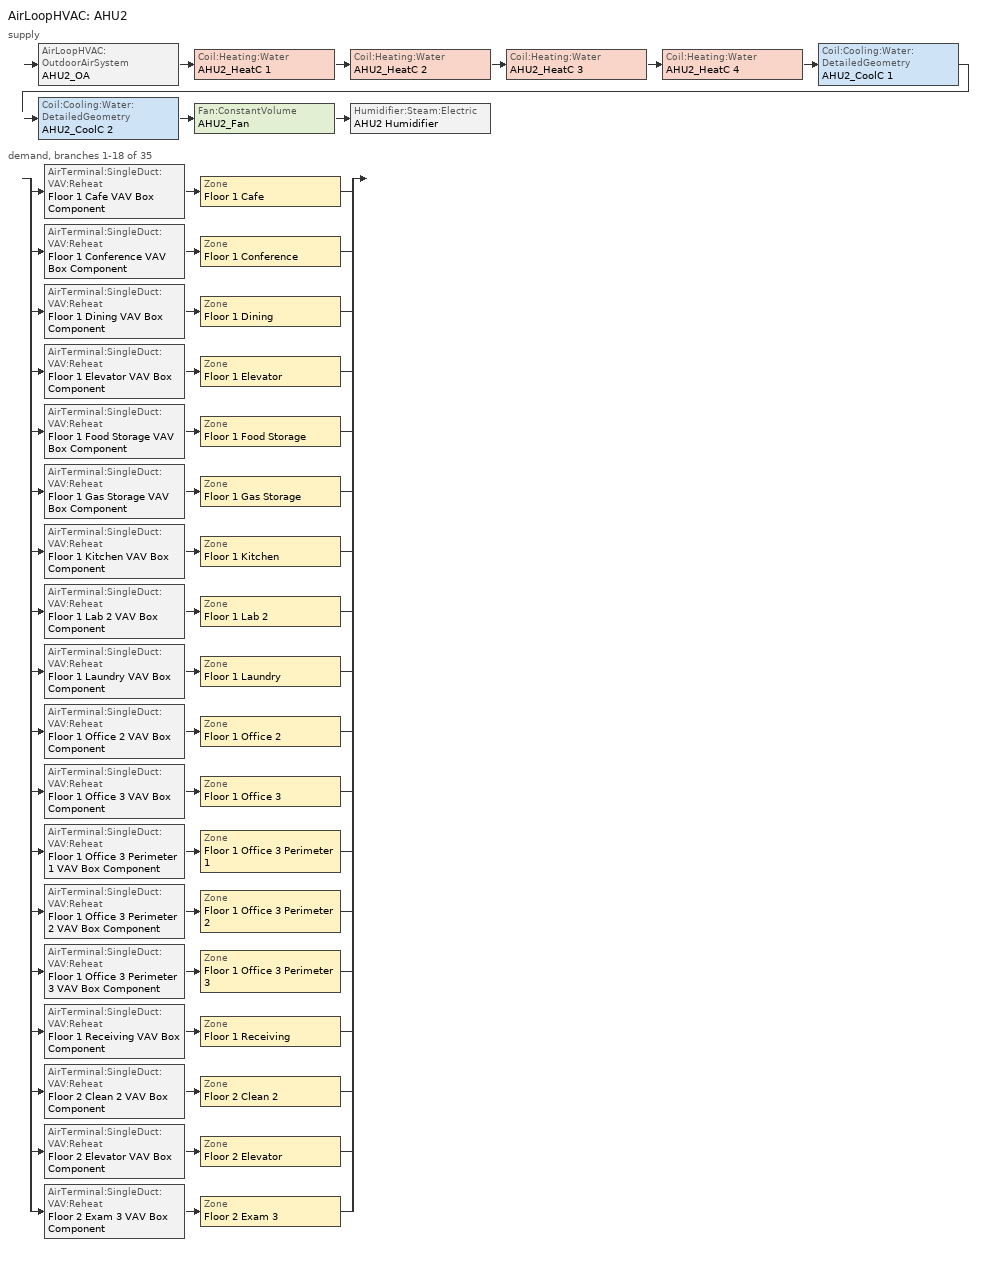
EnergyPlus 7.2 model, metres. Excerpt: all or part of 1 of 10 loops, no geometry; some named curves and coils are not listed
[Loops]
AirLoopHVAC 'AHU2'
 supply: AirLoopHVAC:OutdoorAirSystem 'AHU2_OA' > Coil:Heating:Water 'AHU2_HeatC 1' > Coil:Heating:Water 'AHU2_HeatC 2' > Coil:Heating:Water 'AHU2_HeatC 3' > Coil:Heating:Water 'AHU2_HeatC 4' > Coil:Cooling:Water:DetailedGeometry 'AHU2_CoolC 1' > Coil:Cooling:Water:DetailedGeometry 'AHU2_CoolC 2' > Fan:ConstantVolume 'AHU2_Fan' > Humidifier:Steam:Electric 'AHU2 Humidifier'
 demand, branches 1-18 of 35: split
  | AirTerminal:SingleDuct:VAV:Reheat 'Floor 1 Cafe VAV Box Component' > Zone 'Floor 1 Cafe'
  | AirTerminal:SingleDuct:VAV:Reheat 'Floor 1 Conference VAV Box Component' > Zone 'Floor 1 Conference'
  | AirTerminal:SingleDuct:VAV:Reheat 'Floor 1 Dining VAV Box Component' > Zone 'Floor 1 Dining'
  | AirTerminal:SingleDuct:VAV:Reheat 'Floor 1 Elevator VAV Box Component' > Zone 'Floor 1 Elevator'
  | AirTerminal:SingleDuct:VAV:Reheat 'Floor 1 Food Storage VAV Box Component' > Zone 'Floor 1 Food Storage'
  | AirTerminal:SingleDuct:VAV:Reheat 'Floor 1 Gas Storage VAV Box Component' > Zone 'Floor 1 Gas Storage'
  | AirTerminal:SingleDuct:VAV:Reheat 'Floor 1 Kitchen VAV Box Component' > Zone 'Floor 1 Kitchen'
  | AirTerminal:SingleDuct:VAV:Reheat 'Floor 1 Lab 2 VAV Box Component' > Zone 'Floor 1 Lab 2'
  | AirTerminal:SingleDuct:VAV:Reheat 'Floor 1 Laundry VAV Box Component' > Zone 'Floor 1 Laundry'
  | AirTerminal:SingleDuct:VAV:Reheat 'Floor 1 Office 2 VAV Box Component' > Zone 'Floor 1 Office 2'
  | AirTerminal:SingleDuct:VAV:Reheat 'Floor 1 Office 3 VAV Box Component' > Zone 'Floor 1 Office 3'
  | AirTerminal:SingleDuct:VAV:Reheat 'Floor 1 Office 3 Perimeter 1 VAV Box Component' > Zone 'Floor 1 Office 3 Perimeter 1'
  | AirTerminal:SingleDuct:VAV:Reheat 'Floor 1 Office 3 Perimeter 2 VAV Box Component' > Zone 'Floor 1 Office 3 Perimeter 2'
  | AirTerminal:SingleDuct:VAV:Reheat 'Floor 1 Office 3 Perimeter 3 VAV Box Component' > Zone 'Floor 1 Office 3 Perimeter 3'
  | AirTerminal:SingleDuct:VAV:Reheat 'Floor 1 Receiving VAV Box Component' > Zone 'Floor 1 Receiving'
  | AirTerminal:SingleDuct:VAV:Reheat 'Floor 2 Clean 2 VAV Box Component' > Zone 'Floor 2 Clean 2'
  | AirTerminal:SingleDuct:VAV:Reheat 'Floor 2 Elevator VAV Box Component' > Zone 'Floor 2 Elevator'
  | AirTerminal:SingleDuct:VAV:Reheat 'Floor 2 Exam 3 VAV Box Component' > Zone 'Floor 2 Exam 3'
[ComponentCost:LineItem]
Name | Line Item Type | Item | Cost per Each {$} | Quantity | Cost per Unit of Output Capacity {$/kW}
People:Floor 1 Cafe | General | Floor 1 Cafe | 1 | 401.8033
LIGHTING EQUIP:Floor 1 Cafe | Lights | Floor 1 Cafe |  |  | 1
ElectricEquipment:Floor 1 Cafe:ElecPlug | General | Floor 1 Cafe | 1 | 0.4031
Infiltration:Floor 1 Conference | General | Floor 1 Conference | 1 | 0
People:Floor 1 Conference | General | Floor 1 Conference | 1 | 307.5026
LIGHTING EQUIP:Floor 1 Conference | Lights | Floor 1 Conference |  |  | 1
ElectricEquipment:Floor 1 Conference:ElecPlug | General | Floor 1 Conference | 1 | 0.6171
Infiltration:Floor 1 Dining | General | Floor 1 Dining | 1 | 0
People:Floor 1 Dining | General | Floor 1 Dining | 1 | 344.412
LIGHTING EQUIP:Floor 1 Dining | Lights | Floor 1 Dining |  |  | 1
ElectricEquipment:Floor 1 Dining:ElecPlug | General | Floor 1 Dining | 1 | 0.4936
Infiltration:Floor 1 Elevator | General | Floor 1 Elevator | 1 | 0
People:Floor 1 Elevator | General | Floor 1 Elevator | 1 | 53.9971
LIGHTING EQUIP:Floor 1 Elevator | Lights | Floor 1 Elevator |  |  | 1
ElectricEquipment:Floor 1 Elevator:ElecPlug | General | Floor 1 Elevator | 1 | 0.1806
People:Floor 1 Food Storage | General | Floor 1 Food Storage | 1 | 10.0414
LIGHTING EQUIP:Floor 1 Food Storage | Lights | Floor 1 Food Storage |  |  | 1
ElectricEquipment:Floor 1 Food Storage:ElecPlug | General | Floor 1 Food Storage | 1 | 2.0083
ElectricEquipment:Floor 1 Food Storage:ElecProcess | General | Floor 1 Food Storage | 1 | 35.1578
GasEquipment:Floor 1 Food Storage:GasProcess | General | Floor 1 Food Storage | 1 | 348.9631
Infiltration:Floor 1 Gas Storage | General | Floor 1 Gas Storage | 1 | 0
LIGHTING EQUIP:Floor 1 Gas Storage | Lights | Floor 1 Gas Storage |  |  | 1
ElectricEquipment:Floor 1 Gas Storage:ElecPlug | General | Floor 1 Gas Storage | 1 | 0.6238
People:Floor 1 Kitchen | General | Floor 1 Kitchen | 1 | 10.0414
LIGHTING EQUIP:Floor 1 Kitchen | Lights | Floor 1 Kitchen |  |  | 1
ElectricEquipment:Floor 1 Kitchen:ElecPlug | General | Floor 1 Kitchen | 1 | 2.0083
ElectricEquipment:Floor 1 Kitchen:ElecProcess | General | Floor 1 Kitchen | 1 | 35.1578
GasEquipment:Floor 1 Kitchen:GasProcess | General | Floor 1 Kitchen | 1 | 348.9631
Infiltration:Floor 1 Lab 2 | General | Floor 1 Lab 2 | 1 | 0
People:Floor 1 Lab 2 | General | Floor 1 Lab 2 | 1 | 24.4911
LIGHTING EQUIP:Floor 1 Lab 2 | Lights | Floor 1 Lab 2 |  |  | 1
ElectricEquipment:Floor 1 Lab 2:ElecPlug | General | Floor 1 Lab 2 | 1 | 4.8982
ElectricEquipment:Floor 1 Lab 2:ElecProcess | General | Floor 1 Lab 2 | 1 | 14.6992
Infiltration:Floor 1 Laundry | General | Floor 1 Laundry | 1 | 0
People:Floor 1 Laundry | General | Floor 1 Laundry | 1 | 44.7245
LIGHTING EQUIP:Floor 1 Laundry | Lights | Floor 1 Laundry |  |  | 1
ElectricEquipment:Floor 1 Laundry:ElecProcess | General | Floor 1 Laundry | 1 | 1.1176
GasEquipment:Floor 1 Laundry:GasProcess | General | Floor 1 Laundry | 1 | 22.3602
Infiltration:Floor 1 Office 2 | General | Floor 1 Office 2 | 1 | 0
People:Floor 1 Office 2 | General | Floor 1 Office 2 | 1 | 28.4097
LIGHTING EQUIP:Floor 1 Office 2 | Lights | Floor 1 Office 2 |  |  | 1
ElectricEquipment:Floor 1 Office 2:ElecPlug | General | Floor 1 Office 2 | 1 | 2.841
Infiltration:Floor 1 Office 3 | General | Floor 1 Office 3 | 1 | 0
People:Floor 1 Office 3 | General | Floor 1 Office 3 | 1 | 98.939
LIGHTING EQUIP:Floor 1 Office 3 | Lights | Floor 1 Office 3 |  |  | 1
ElectricEquipment:Floor 1 Office 3:ElecPlug | General | Floor 1 Office 3 | 1 | 9.8939
Infiltration:Floor 1 Office 3 Perimeter 1 | General | Floor 1 Office 3 Perimeter 1 | 1 | 0
People:Floor 1 Office 3 Perimeter 1 | General | Floor 1 Office 3 Perimeter 1 | 1 | 14.4323
LIGHTING EQUIP:Floor 1 Office 3 Perimeter 1 | Lights | Floor 1 Office 3 Perimeter 1 |  |  | 1
ElectricEquipment:Floor 1 Office 3 Perimeter 1:ElecPlug | General | Floor 1 Office 3 Perimeter 1 | 1 | 1.4432
Infiltration:Floor 1 Office 3 Perimeter 2 | General | Floor 1 Office 3 Perimeter 2 | 1 | 0
People:Floor 1 Office 3 Perimeter 2 | General | Floor 1 Office 3 Perimeter 2 | 1 | 9.1467
LIGHTING EQUIP:Floor 1 Office 3 Perimeter 2 | Lights | Floor 1 Office 3 Perimeter 2 |  |  | 1
ElectricEquipment:Floor 1 Office 3 Perimeter 2:ElecPlug | General | Floor 1 Office 3 Perimeter 2 | 1 | 0.9147
Infiltration:Floor 1 Office 3 Perimeter 3 | General | Floor 1 Office 3 Perimeter 3 | 1 | 0
People:Floor 1 Office 3 Perimeter 3 | General | Floor 1 Office 3 Perimeter 3 | 1 | 14.4323
LIGHTING EQUIP:Floor 1 Office 3 Perimeter 3 | Lights | Floor 1 Office 3 Perimeter 3 |  |  | 1
ElectricEquipment:Floor 1 Office 3 Perimeter 3:ElecPlug | General | Floor 1 Office 3 Perimeter 3 | 1 | 1.4432
Infiltration:Floor 1 Receiving | General | Floor 1 Receiving | 1 | 0
LIGHTING EQUIP:Floor 1 Receiving | Lights | Floor 1 Receiving |  |  | 1
ElectricEquipment:Floor 1 Receiving:ElecPlug | General | Floor 1 Receiving | 1 | 2.2352
People:Floor 2 Clean 2 | General | Floor 2 Clean 2 | 1 | 1.5994
LIGHTING EQUIP:Floor 2 Clean 2 | Lights | Floor 2 Clean 2 |  |  | 1
ElectricEquipment:Floor 2 Clean 2:ElecPlug | General | Floor 2 Clean 2 | 1 | 0.6401
Infiltration:Floor 2 Elevator | General | Floor 2 Elevator | 1 | 0
People:Floor 2 Elevator | General | Floor 2 Elevator | 1 | 53.9971
LIGHTING EQUIP:Floor 2 Elevator | Lights | Floor 2 Elevator |  |  | 1
ElectricEquipment:Floor 2 Elevator:ElecPlug | General | Floor 2 Elevator | 1 | 0.1806
People:Floor 2 Exam 3 | General | Floor 2 Exam 3 | 1 | 20.2426
LIGHTING EQUIP:Floor 2 Exam 3 | Lights | Floor 2 Exam 3 |  |  | 1
ElectricEquipment:Floor 2 Exam 3:ElecPlug | General | Floor 2 Exam 3 | 1 | 4.0485
[Sizing:Zone] Zone Cooling Design Supply Air Temperature Input Method=SupplyAirTemperature; Zone Cooling Design Supply Air Temperature {C}=14; Zone Heating Design Supply Air Temperature Input Method=SupplyAirTemperature; Zone Heating Design Supply Air Temperature {C}=40; Zone Cooling Design Supply Air Humidity Ratio {kgWater/kgDryAir}=0.0085; Zone Heating Design Supply Air Humidity Ratio {kgWater/kgDryAir}=0.008; Cooling Design Air Flow Method=DesignDayWithLimit; Cooling Minimum Air Flow Fraction=0; Heating Design Air Flow Method=DesignDay; Heating Design Air Flow Rate {m3/s}=0
Name | Design Specification Outdoor Air Object | Cooling Minimum Air Flow {m3/s}
Floor 1 Cafe | SZ DSOA Floor 1 Cafe | 5.34408
Floor 1 Conference | SZ DSOA Floor 1 Conference | 2.72657
Floor 1 Dining | SZ DSOA Floor 1 Dining | 4.9606
Floor 1 Elevator | SZ DSOA Floor 1 Elevator | 0.540594
Floor 1 Food Storage | SZ DSOA Floor 1 Food Storage | 2.01121
Floor 1 Gas Storage | SZ DSOA Floor 1 Gas Storage | 0.39266
Floor 1 Kitchen | SZ DSOA Floor 1 Kitchen | 2.01121
Floor 1 Lab 2 | SZ DSOA Floor 1 Lab 2 | 2.31254
Floor 1 Laundry | SZ DSOA Floor 1 Laundry | 1.75879
Floor 1 Office 2 | SZ DSOA Floor 1 Office 2 | 0.69096
Floor 1 Office 3 | SZ DSOA Floor 1 Office 3 | 2.40632
Floor 1 Office 3 Perimeter 1 | SZ DSOA Floor 1 Office 3 Perimeter 1 | 0.351072
Floor 1 Office 3 Perimeter 2 | SZ DSOA Floor 1 Office 3 Perimeter 2 | 0.222459
Floor 1 Office 3 Perimeter 3 | SZ DSOA Floor 1 Office 3 Perimeter 3 | 0.351072
Floor 1 Receiving | SZ DSOA Floor 1 Receiving | 0.383736
Floor 2 Clean 2 | SZ DSOA Floor 2 Clean 2 | 0.100682
Floor 2 Elevator | SZ DSOA Floor 2 Elevator | 0.540594
Floor 2 Exam 3 | SZ DSOA Floor 2 Exam 3 | 1.91139
[DesignSpecification:OutdoorAir] Outdoor Air Method=Flow/Zone; Outdoor Air Flow per Person {m3/s-person}=0; Outdoor Air Flow per Zone Floor Area {m3/s-m2}=0
Name | Outdoor Air Flow per Zone {m3/s} | Outdoor Air Flow Air Changes per Hour {1/hr}
SZ DSOA Floor 1 Cafe | 1.76357
Floor 1 Cafe VAV Box OA Design Spec | 1.7636 | 0
SZ DSOA Floor 1 Conference | 0.899969
Floor 1 Conference VAV Box OA Design Spec | 0.9 | 0
SZ DSOA Floor 1 Dining | 1.63699
Floor 1 Dining VAV Box OA Design Spec | 1.637 | 0
SZ DSOA Floor 1 Elevator; SZ DSOA Floor 2 Elevator | 0.178437
Floor 1 Elevator VAV Box OA Design Spec; Floor 2 Elevator VAV Box OA Design Spec | 0.1784 | 0
SZ DSOA Floor 1 Food Storage | 0.6637
Floor 1 Food Storage VAV Box OA Design Spec | 0.6637 | 0
SZ DSOA Floor 1 Gas Storage | 0.39266
Floor 1 Gas Storage VAV Box OA Design Spec | 0.3927 | 0
SZ DSOA Floor 1 Kitchen | 11.14
Floor 1 Kitchen VAV Box OA Design Spec | 11.14 | 0
SZ DSOA Floor 1 Lab 2 | 0.196643
Floor 1 Lab 2 VAV Box OA Design Spec | 0.1966 | 0
SZ DSOA Floor 1 Laundry | 1.75879
Floor 1 Laundry VAV Box OA Design Spec | 1.7588 | 0
SZ DSOA Floor 1 Office 2 | 0.228105
Floor 1 Office 2 VAV Box OA Design Spec | 0.2281 | 0
SZ DSOA Floor 1 Office 3 | 0.794396
Floor 1 Office 3 VAV Box OA Design Spec | 0.7944 | 0
SZ DSOA Floor 1 Office 3 Perimeter 1; SZ DSOA Floor 1 Office 3 Perimeter 3 | 0.115879
Floor 1 Office 3 Perimeter 1 VAV Box OA Design Spec; Floor 1 Office 3 Perimeter 3 VAV Box OA Design Spec | 0.1159 | 0
SZ DSOA Floor 1 Office 3 Perimeter 2 | 0.07344
Floor 1 Office 3 Perimeter 2 VAV Box OA Design Spec | 0.0734 | 0
SZ DSOA Floor 1 Receiving | 0.126716
Floor 1 Receiving VAV Box OA Design Spec | 0.1267 | 0
SZ DSOA Floor 2 Clean 2 | 0.012842
Floor 2 Clean 2 VAV Box OA Design Spec | 0.0128 | 0
SZ DSOA Floor 2 Exam 3 | 0.162531
Floor 2 Exam 3 VAV Box OA Design Spec | 0.1625 | 0
[ZoneControl:Thermostat] Control Type Schedule=Dual Zone Control Type Sched
Name | Zone or ZoneList | Control 1
Floor 1 Cafe Thermostat | Floor 1 Cafe | Floor 1 Cafe DualSPSched
Floor 1 Conference Thermostat | Floor 1 Conference | Floor 1 Conference DualSPSched
Floor 1 Dining Thermostat | Floor 1 Dining | Floor 1 Dining DualSPSched
Floor 1 Elevator Thermostat | Floor 1 Elevator | Floor 1 Elevator DualSPSched
Floor 1 Food Storage Thermostat | Floor 1 Food Storage | Floor 1 Food Storage DualSPSched
Floor 1 Gas Storage Thermostat | Floor 1 Gas Storage | Floor 1 Gas Storage DualSPSched
Floor 1 Kitchen Thermostat | Floor 1 Kitchen | Floor 1 Kitchen DualSPSched
Floor 1 Lab 2 Thermostat | Floor 1 Lab 2 | Floor 1 Lab 2 DualSPSched
Floor 1 Laundry Thermostat | Floor 1 Laundry | Floor 1 Laundry DualSPSched
Floor 1 Office 2 Thermostat | Floor 1 Office 2 | Floor 1 Office 2 DualSPSched
Floor 1 Office 3 Thermostat | Floor 1 Office 3 | Floor 1 Office 3 DualSPSched
Floor 1 Office 3 Perimeter 1 Thermostat | Floor 1 Office 3 Perimeter 1 | Floor 1 Office 3 Perimeter 1 DualSPSched
Floor 1 Office 3 Perimeter 2 Thermostat | Floor 1 Office 3 Perimeter 2 | Floor 1 Office 3 Perimeter 2 DualSPSched
Floor 1 Office 3 Perimeter 3 Thermostat | Floor 1 Office 3 Perimeter 3 | Floor 1 Office 3 Perimeter 3 DualSPSched
Floor 1 Receiving Thermostat | Floor 1 Receiving | Floor 1 Receiving DualSPSched
Floor 2 Clean 2 Thermostat | Floor 2 Clean 2 | Floor 2 Clean 2 DualSPSched
Floor 2 Elevator Thermostat | Floor 2 Elevator | Floor 2 Elevator DualSPSched
Floor 2 Exam 3 Thermostat | Floor 2 Exam 3 | Floor 2 Exam 3 DualSPSched
[ThermostatSetpoint:DualSetpoint]
Name | Heating Setpoint Temperature Schedule | Cooling Setpoint Temperature Schedule
Floor 1 Cafe DualSPSched; Floor 1 Dining DualSPSched | HEATING_TSTAT_DINING | COOLING_TSTAT_DINING
Floor 1 Conference DualSPSched; Floor 1 Office 2 DualSPSched; Floor 1 Office 3 DualSPSched; Floor 1 Office 3 Perimeter 1 DualSPSched; Floor 1 Office 3 Perimeter 2 DualSPSched; Floor 1 Office 3 Perimeter 3 DualSPSched; Floor 1 Receiving DualSPSched; Floor 2 Exam 3 DualSPSched | HEATING_TSTAT_OFFICE | COOLING_TSTAT_OFFICE
Floor 1 Elevator DualSPSched; Floor 1 Gas Storage DualSPSched; Floor 1 Lab 2 DualSPSched; Floor 2 Clean 2 DualSPSched; Floor 2 Elevator DualSPSched | HEATING_TSTAT_24_7 | COOLING_TSTAT_24_7
Floor 1 Food Storage DualSPSched; Floor 1 Kitchen DualSPSched | HEATING_TSTAT_KITCHEN | COOLING_TSTAT_KITCHEN
Floor 1 Laundry DualSPSched | HEATING_TSTAT_LAUNDRY | COOLING_TSTAT_LAUNDRY
[Zone equipment]
Floor 1 Cafe: Floor 1 Cafe VAV Box Component
Floor 1 Conference: Floor 1 Conference VAV Box Component
Floor 1 Dining: Floor 1 Dining VAV Box Component
Floor 1 Elevator: Floor 1 Elevator VAV Box Component
Floor 1 Food Storage: Floor 1 Food Storage VAV Box Component
Floor 1 Gas Storage: Floor 1 Gas Storage VAV Box Component, Floor 1 Gas Storage Exhaust Fan 1
Floor 1 Kitchen: Floor 1 Kitchen VAV Box Component, Floor 1 Kitchen Exhaust Fan 1, Floor 1 Kitchen Exhaust Fan 2, Floor 1 Kitchen Exhaust Fan 3
Floor 1 Lab 2: Floor 1 Lab 2 VAV Box Component
Floor 1 Laundry: Floor 1 Laundry VAV Box Component, Floor 1 Laundry Exhaust Fan 1
Floor 1 Office 2: Floor 1 Office 2 VAV Box Component
Floor 1 Office 3: Floor 1 Office 3 VAV Box Component
Floor 1 Office 3 Perimeter 1: Floor 1 Office 3 Perimeter 1 VAV Box Component
Floor 1 Office 3 Perimeter 2: Floor 1 Office 3 Perimeter 2 VAV Box Component
Floor 1 Office 3 Perimeter 3: Floor 1 Office 3 Perimeter 3 VAV Box Component
Floor 1 Receiving: Floor 1 Receiving VAV Box Component
Floor 2 Clean 2: Floor 2 Clean 2 VAV Box Component
Floor 2 Elevator: Floor 2 Elevator VAV Box Component
Floor 2 Exam 3: Floor 2 Exam 3 VAV Box Component
[AirTerminal:SingleDuct:VAV:Reheat] Availability Schedule=ALWAYS_ON; Maximum Air Flow Rate {m3/s}=AUTOSIZE; Zone Minimum Air Flow Input Method=Constant; Constant Minimum Air Flow Fraction=1; Maximum Hot Water or Steam Flow Rate {m3/s}=AUTOSIZE; Minimum Hot Water or Steam Flow Rate {m3/s}=0; Convergence Tolerance=0.001; Damper Heating Action=Reverse; Maximum Flow per Zone Floor Area During Reheat {m3/s-m2}=AUTOCALCULATE; Maximum Flow Fraction During Reheat=AUTOCALCULATE
Name | Reheat Coil | Design Specification Outdoor Air Object
Floor 1 Cafe VAV Box Component | Floor 1 Cafe VAV Box Reheat Coil | Floor 1 Cafe VAV Box OA Design Spec
Floor 1 Conference VAV Box Component | Floor 1 Conference VAV Box Reheat Coil | Floor 1 Conference VAV Box OA Design Spec
Floor 1 Dining VAV Box Component | Floor 1 Dining VAV Box Reheat Coil | Floor 1 Dining VAV Box OA Design Spec
Floor 1 Elevator VAV Box Component | Floor 1 Elevator VAV Box Reheat Coil | Floor 1 Elevator VAV Box OA Design Spec
Floor 1 Food Storage VAV Box Component | Floor 1 Food Storage VAV Box Reheat Coil | Floor 1 Food Storage VAV Box OA Design Spec
Floor 1 Gas Storage VAV Box Component | Floor 1 Gas Storage VAV Box Reheat Coil | Floor 1 Gas Storage VAV Box OA Design Spec
Floor 1 Kitchen VAV Box Component | Floor 1 Kitchen VAV Box Reheat Coil | Floor 1 Kitchen VAV Box OA Design Spec
Floor 1 Lab 2 VAV Box Component | Floor 1 Lab 2 VAV Box Reheat Coil | Floor 1 Lab 2 VAV Box OA Design Spec
Floor 1 Laundry VAV Box Component | Floor 1 Laundry VAV Box Reheat Coil | Floor 1 Laundry VAV Box OA Design Spec
Floor 1 Office 2 VAV Box Component | Floor 1 Office 2 VAV Box Reheat Coil | Floor 1 Office 2 VAV Box OA Design Spec
Floor 1 Office 3 VAV Box Component | Floor 1 Office 3 VAV Box Reheat Coil | Floor 1 Office 3 VAV Box OA Design Spec
Floor 1 Office 3 Perimeter 1 VAV Box Component | Floor 1 Office 3 Perimeter 1 VAV Box Reheat Coil | Floor 1 Office 3 Perimeter 1 VAV Box OA Design Spec
Floor 1 Office 3 Perimeter 2 VAV Box Component | Floor 1 Office 3 Perimeter 2 VAV Box Reheat Coil | Floor 1 Office 3 Perimeter 2 VAV Box OA Design Spec
Floor 1 Office 3 Perimeter 3 VAV Box Component | Floor 1 Office 3 Perimeter 3 VAV Box Reheat Coil | Floor 1 Office 3 Perimeter 3 VAV Box OA Design Spec
Floor 1 Receiving VAV Box Component | Floor 1 Receiving VAV Box Reheat Coil | Floor 1 Receiving VAV Box OA Design Spec
Floor 2 Clean 2 VAV Box Component | Floor 2 Clean 2 VAV Box Reheat Coil | Floor 2 Clean 2 VAV Box OA Design Spec
Floor 2 Elevator VAV Box Component | Floor 2 Elevator VAV Box Reheat Coil | Floor 2 Elevator VAV Box OA Design Spec
Floor 2 Exam 3 VAV Box Component | Floor 2 Exam 3 VAV Box Reheat Coil | Floor 2 Exam 3 VAV Box OA Design Spec
[Coil:Heating:Water] Availability Schedule=ALWAYS_ON; U-Factor Times Area Value {W/K}=AUTOSIZE; Maximum Water Flow Rate {m3/s}=AUTOSIZE; Performance Input Method=UFactorTimesAreaAndDesignWaterFlowRate; Rated Capacity {W}=AUTOSIZE; Rated Inlet Water Temperature {C}=82.2; Rated Inlet Air Temperature {C}=16.6; Rated Outlet Water Temperature {C}=71.1; Rated Outlet Air Temperature {C}=32.2
AHU2_HeatC 1; AHU2_HeatC 2; AHU2_HeatC 3; AHU2_HeatC 4
[Refrigeration:Case] Availability Schedule=ALWAYS_ON; Zone=Floor 1 Cafe; Rated Ambient Temperature {C}=23.89; Rated Ambient Relative Humidity {percent}=55; Rated Latent Heat Ratio=0.3; Rated Runtime Fraction=1; Latent Case Credit Curve Type=DewpointMethod; Standard Case Fan Power per Unit Length {W/m}=0; Standard Case Lighting Power per Unit Length {W/m}=0; Fraction of Lighting Energy to Case=1; Case Anti-Sweat Heater Power per Unit Length {W/m}=0; Minimum Anti-Sweat Heater Power per Unit Length {W/m}=0; Anti-Sweat Heater Control Type=None; Humidity at Zero Anti-Sweat Heater Energy {percent}=35; Case Height {m}=1.52; Fraction of Anti-Sweat Heater Energy to Case=1; Case Defrost Power per Unit Length {W/m}=0; Case Defrost Type=OffCycle; Defrost Energy Correction Curve Type=None; Under Case HVAC Return Air Fraction=0; Average Refrigerant Charge Inventory {kg/m}=0
Name | Rated Total Cooling Capacity per Unit Length {W/m} | Case Length {m} | Case Operating Temperature {C} | Latent Case Credit Curve | Operating Case Fan Power per Unit Length {W/m} | Installed Case Lighting Power per Unit Length {W/m} | Case Lighting Schedule | Case Defrost Schedule | Case Defrost Drip-Down Schedule | Defrost Energy Correction Curve | Refrigerated Case Restocking Schedule | Case Credit Fraction Schedule | Design Evaporator Temperature or Brine Inlet Temperature {C}
Floor 1 Cafe_B1518SaladBar_Case:1 | 378 | 5.5 | 1.11 | Floor 1 Cafe_B1518SaladBar_Case:1_LatentCaseCreditCurve | 78.4 | 61.2 | Floor 1 Cafe_B1518SaladBar_Case:1_CaseLightingSchedule | Floor 1 Cafe_B1518SaladBar_Case:1_DefrostSchedule | Floor 1 Cafe_B1518SaladBar_Case:1_DefrostDripDownSchedule | Floor 1 Cafe_B1518SaladBar_Case:1_DefrostEnergyCorrectionCurve | Floor 1 Cafe_B1518SaladBar_Case:1_RestockSchedule | Floor 1 Cafe_B1518SaladBar_Case:1_CaseCreditSchedule | -2.78
Floor 1 Cafe_B166Sandwich_Case:2 | 985 | 1.8 | 2.22 | Floor 1 Cafe_B166Sandwich_Case:2_LatentCaseCreditCurve | 118.4 | 236.2 | Floor 1 Cafe_B166Sandwich_Case:2_CaseLightingSchedule | Floor 1 Cafe_B166Sandwich_Case:2_DefrostSchedule | Floor 1 Cafe_B166Sandwich_Case:2_DefrostDripDownSchedule | Floor 1 Cafe_B166Sandwich_Case:2_DefrostEnergyCorrectionCurve | Floor 1 Cafe_B166Sandwich_Case:2_RestockSchedule | Floor 1 Cafe_B166Sandwich_Case:2_CaseCreditSchedule | -6.67
Floor 1 Cafe_B1724PrepDrinks_Case:3 | 1528 | 7.3 | 1.11 | Floor 1 Cafe_B1724PrepDrinks_Case:3_LatentCaseCreditCurve | 77.5 | 252.6 | Floor 1 Cafe_B1724PrepDrinks_Case:3_CaseLightingSchedule | Floor 1 Cafe_B1724PrepDrinks_Case:3_DefrostSchedule | Floor 1 Cafe_B1724PrepDrinks_Case:3_DefrostDripDownSchedule | Floor 1 Cafe_B1724PrepDrinks_Case:3_DefrostEnergyCorrectionCurve | Floor 1 Cafe_B1724PrepDrinks_Case:3_RestockSchedule | Floor 1 Cafe_B1724PrepDrinks_Case:3_CaseCreditSchedule | -3.33
Floor 1 Cafe_B196GrabGoPies_Case:4 | 1105 | 1.8 | 1.11 | Floor 1 Cafe_B196GrabGoPies_Case:4_LatentCaseCreditCurve | 54.2 | 82 | Floor 1 Cafe_B196GrabGoPies_Case:4_CaseLightingSchedule | Floor 1 Cafe_B196GrabGoPies_Case:4_DefrostSchedule | Floor 1 Cafe_B196GrabGoPies_Case:4_DefrostDripDownSchedule | Floor 1 Cafe_B196GrabGoPies_Case:4_DefrostEnergyCorrectionCurve | Floor 1 Cafe_B196GrabGoPies_Case:4_RestockSchedule | Floor 1 Cafe_B196GrabGoPies_Case:4_CaseCreditSchedule | -6.67
[Refrigeration:WalkIn] Availability Schedule=ALWAYS_ON; Rated Circulation Fan Power {W}=0; Rated Total Lighting Power {W}=0; Defrost Control Type=TemperatureTermination; Temperature Termination Defrost Fraction to Ice=0.3; Average Refrigerant Charge Inventory {kg}=1.36; Insulated Floor U-Value {W/m2-K}=5.68; Zone 1=Floor 1 Food Storage; Area of Glass Reach In Doors Facing Zone 1 {m2}=0; Height of Glass Reach In Doors Facing Zone 1 {m}=0; Glass Reach In Door U Value Facing Zone 1 {W/m2-K}=2.27; Area of Stocking Doors Facing Zone 1 {m2}=2.23; Height of Stocking Doors Facing Zone 1 {m}=1.83; Stocking Door U Value Facing Zone 1 {W/m2-K}=2.27; Stocking Door Opening Protection Type Facing Zone 1=None
Name | Rated Coil Cooling Capacity {W} | Operating Temperature {C} | Rated Cooling Source Temperature {C} | Rated Total Heating Power {W} | Heating Power Schedule | Rated Cooling Coil Fan Power {W} | Lighting Schedule | Defrost Type | Defrost Schedule | Defrost Drip-Down Schedule | Defrost Power {W} | Restocking Schedule | Insulated Floor Surface Area {m2} | Total Insulated Surface Area Facing Zone 1 {m2} | Insulated Surface U-Value Facing Zone 1 {W/m2-K} | Glass Reach In Door Opening Schedule Name Facing Zone 1 | Stocking Door Opening Schedule Name Facing Zone 1
Floor 1 Food Storage_A15KitchenFreezer_Walkin:1 | 14538 | -17.78 | -27.22 | 335 | Floor 1 Food Storage_A15KitchenFreezer_Walkin:1_HeatingPowerSchedule | 335 | Floor 1 Food Storage_A15KitchenFreezer_Walkin:1_WalkinLightingSchedule | HotFluid | Floor 1 Food Storage_A15KitchenFreezer_Walkin:1_DefrostSchedule | Floor 1 Food Storage_A15KitchenFreezer_Walkin:1_DefrostDripDownSchedule | 592 | Floor 1 Food Storage_A15KitchenFreezer_Walkin:1_RestockSchedule | 16.79 | 51.88 | 0.23 | Floor 1 Food Storage_A15KitchenFreezer_Walkin:1_ReachInDoorSchedule | Floor 1 Food Storage_A15KitchenFreezer_Walkin:1_StockingDoorSchedule
Floor 1 Food Storage_B24SpecialtyCooler_Walkin:2 | 11146 | 0 | -6.11 | 0 | Floor 1 Food Storage_B24SpecialtyCooler_Walkin:2_HeatingPowerSchedule | 361 | Floor 1 Food Storage_B24SpecialtyCooler_Walkin:2_WalkinLightingSchedule | Electric | Floor 1 Food Storage_B24SpecialtyCooler_Walkin:2_DefrostSchedule | Floor 1 Food Storage_B24SpecialtyCooler_Walkin:2_DefrostDripDownSchedule | 7495 | Floor 1 Food Storage_B24SpecialtyCooler_Walkin:2_RestockSchedule | 44.56 | 99.61 | 0.38 | Floor 1 Food Storage_B24SpecialtyCooler_Walkin:2_ReachInDoorSchedule | Floor 1 Food Storage_B24SpecialtyCooler_Walkin:2_StockingDoorSchedule
[Fan:ZoneExhaust]
Name | Availability Schedule | Fan Efficiency | Pressure Rise {Pa} | Maximum Flow Rate {m3/s}
Floor 1 Gas Storage Exhaust Fan 1 | Hours_of_operation | 0.5 | 187 | 0.3927
Floor 1 Kitchen Exhaust Fan 1 | KITCHEN_EXH_SCH | 0.55 | 573 | 4.77
Floor 1 Kitchen Exhaust Fan 2 | KITCHEN_EXH_SCH | 0.56 | 473 | 5.9
Floor 1 Kitchen Exhaust Fan 3 | KITCHEN_EXH_SCH | 0.47 | 187 | 0.47
Floor 1 Laundry Exhaust Fan 1 | Hours_of_operation | 0.5 | 187 | 1.7588
[AirLoopHVAC]
AHU2: Design Supply Air Flow Rate {m3/s}=AUTOSIZE
[Controller:WaterCoil] Actuator Variable=Flow; Maximum Actuated Flow {m3/s}=AUTOSIZE; Minimum Actuated Flow {m3/s}=0
Name | Control Variable | Action | Controller Convergence Tolerance {deltaC}
AHU2_HeatC 1_Controller; AHU2_HeatC 2_Controller; AHU2_HeatC 3_Controller; AHU2_HeatC 4_Controller | Temperature | Normal | 0.0001
AHU2_CoolC 1_Controller; AHU2_CoolC 2_Controller | TemperatureAndHumidityRatio | Reverse
[SetpointManager:MixedAir] Control Variable=Temperature
Name | Setpoint Node or NodeList
AHU2_HeatC 1 SAT Manager | AHU2_HeatC 1-AHU2_HeatC 2Node
AHU2_HeatC 2 SAT Manager | AHU2_HeatC 2-AHU2_HeatC 3Node
AHU2_HeatC 3 SAT Manager | AHU2_HeatC 3-AHU2_HeatC 4Node
AHU2_HeatC 4 SAT Manager | AHU2_HeatC 4-AHU2_CoolC 1Node
AHU2_CoolC 1 SAT Manager | AHU2_CoolC 1-AHU2_CoolC 2Node
AHU2_OAMixed Air Temp Manager | AHU2_OA-AHU2_HeatC 1Node
[SetpointManager:SingleZone:Humidity:Maximum]
Name | Setpoint Node or NodeList
AHU2_CoolC 1 HUMRAT setpoint | AHU2_CoolC 1-AHU2_CoolC 2Node
AHU2_CoolC 2 HUMRAT setpoint | AHU2_CoolC 2-AHU2_FanNode
[SetpointManager:SingleZone:Humidity:Minimum]
AHU2 Humidifier HUMRAT setpoint: Setpoint Node or NodeList=AHU2 Supply Equipment Outlet Node
[Sizing:System]
AHU2: Type of Load to Size On=Sensible; Design Outdoor Air Flow Rate {m3/s}=AUTOSIZE; Minimum System Air Flow Ratio=1; Preheat Design Temperature {C}=7; Preheat Design Humidity Ratio {kgWater/kgDryAir}=0.008; Precool Design Temperature {C}=11.1; Precool Design Humidity Ratio {kgWater/kgDryAir}=0.008; Central Cooling Design Supply Air Temperature {C}=11.1; Central Heating Design Supply Air Temperature {C}=11.1; Sizing Option=NonCoincident; 100% Outdoor Air in Cooling=No; 100% Outdoor Air in Heating=No; Central Cooling Design Supply Air Humidity Ratio {kgWater/kgDryAir}=0.0085; Central Heating Design Supply Air Humidity Ratio {kgWater/kgDryAir}=0.008; Cooling Design Air Flow Method=DesignDay; Cooling Design Air Flow Rate {m3/s}=0; Heating Design Air Flow Method=DesignDay; Heating Design Air Flow Rate {m3/s}=0
[Controller:OutdoorAir]
AHU2_OA_Controller: Minimum Outdoor Air Flow Rate {m3/s}=AUTOSIZE; Maximum Outdoor Air Flow Rate {m3/s}=AUTOSIZE; Economizer Control Type=DifferentialEnthalpy; Economizer Control Action Type=ModulateFlow; Economizer Maximum Limit Dry-Bulb Temperature {C}=28; Economizer Maximum Limit Enthalpy {J/kg}=64000; Economizer Minimum Limit Dry-Bulb Temperature {C}=-100; Lockout Type=NoLockout; Minimum Limit Type=FixedMinimum; Minimum Outdoor Air Schedule=MinOA_MotorizedDamper_Sched; Minimum Fraction of Outdoor Air Schedule=AHU2_OAMinOAFracSchedule; Time of Day Economizer Control Schedule=No; Heat Recovery Bypass Control Type=BypassWhenOAFlowGreaterThanMinimum
[Coil:Cooling:Water:DetailedGeometry] Availability Schedule=ALWAYS_ON; Maximum Water Flow Rate {m3/s}=AUTOSIZE; Tube Outside Surface Area {m2}=AUTOSIZE; Total Tube Inside Area {m2}=AUTOSIZE; Fin Surface Area {m2}=AUTOSIZE; Minimum Airflow Area {m2}=AUTOSIZE; Coil Depth {m}=AUTOSIZE; Fin Diameter {m}=AUTOSIZE; Fin Thickness {m}=0.0015; Tube Inside Diameter {m}=0.01445; Tube Outside Diameter {m}=0.0159; Tube Thermal Conductivity {W/m-K}=386; Fin Thermal Conductivity {W/m-K}=204; Fin Spacing {m}=0.0018; Tube Depth Spacing {m}=0.026; Number of Tube Rows=6; Number of Tubes per Row=AUTOSIZE
AHU2_CoolC 1; AHU2_CoolC 2
[Fan:ConstantVolume]
AHU2_Fan: Availability Schedule=HVACOperationSchd; Fan Efficiency=0.748; Pressure Rise {Pa}=2421; Maximum Flow Rate {m3/s}=AUTOSIZE; Motor Efficiency=0.954; Motor In Airstream Fraction=1
[Humidifier:Steam:Electric]
AHU2 Humidifier: Availability Schedule=ALWAYS_ON; Rated Capacity {m3/s}=0.0003022; Rated Power {W}=893957; Rated Fan Power {W}=0; Standby Power {W}=0
[Refrigeration:CaseAndWalkInList]
Name | Case or WalkIn 1 | Case or WalkIn 2 | Case or WalkIn 3 | Case or WalkIn 4 | Case or WalkIn 5
RackA_CaseList | Floor 1 Food Storage_A15KitchenFreezer_Walkin:1
RackB_CaseList | Floor 1 Cafe_B1518SaladBar_Case:1 | Floor 1 Cafe_B166Sandwich_Case:2 | Floor 1 Cafe_B1724PrepDrinks_Case:3 | Floor 1 Cafe_B196GrabGoPies_Case:4 | Floor 1 Food Storage_B24SpecialtyCooler_Walkin:2
[EnergyManagementSystem:Sensor]
Name | Output:Variable or Output:Meter Index Key | Output:Variable or Output:Meter
Flr_1_Cafe_Load | Floor 1 Cafe | Zone/Sys Sensible Load Predicted
Flr_1_Conf_Load | Floor 1 Conference | Zone/Sys Sensible Load Predicted
Flr_1_Dining_Load | Floor 1 Dining | Zone/Sys Sensible Load Predicted
Flr_1_Elev_Load | Floor 1 Elevator | Zone/Sys Sensible Load Predicted
Flr_1_FStor_Load | Floor 1 Food Storage | Zone/Sys Sensible Load Predicted
Flr_1_GStor_Load | Floor 1 Gas Storage | Zone/Sys Sensible Load Predicted
Flr_1_Kitchen_Load | Floor 1 Kitchen | Zone/Sys Sensible Load Predicted
Flr_1_Lab_2_Load | Floor 1 Lab 2 | Zone/Sys Sensible Load Predicted
Flr_1_Laundry_Load | Floor 1 Laundry | Zone/Sys Sensible Load Predicted
Flr_1_Off_2_Load | Floor 1 Office 2 | Zone/Sys Sensible Load Predicted
Flr_1_Off_3_Load | Floor 1 Office 3 | Zone/Sys Sensible Load Predicted
Flr_1_Off3_P1_Load | Floor 1 Office 3 Perimeter 1 | Zone/Sys Sensible Load Predicted
Flr_1_Off3_P2_Load | Floor 1 Office 3 Perimeter 2 | Zone/Sys Sensible Load Predicted
Flr_1_Off3_P3_Load | Floor 1 Office 3 Perimeter 3 | Zone/Sys Sensible Load Predicted
Flr_1_Receive_Load | Floor 1 Receiving | Zone/Sys Sensible Load Predicted
Flr_2_Clean_2_Load | Floor 2 Clean 2 | Zone/Sys Sensible Load Predicted
Flr_2_Elev_Load | Floor 2 Elevator | Zone/Sys Sensible Load Predicted
Flr_2_Exam_3_Load | Floor 2 Exam 3 | Zone/Sys Sensible Load Predicted
Flr_1_Cafe_Temp | Floor 1 Cafe | Zone/Sys Thermostat Heating Setpoint
Flr_1_Conf_Temp | Floor 1 Conference | Zone/Sys Thermostat Heating Setpoint
Flr_1_Dining_Temp | Floor 1 Dining | Zone/Sys Thermostat Heating Setpoint
Flr_1_Elev_Temp | Floor 1 Elevator | Zone/Sys Thermostat Heating Setpoint
Flr_1_FStor_Temp | Floor 1 Food Storage | Zone/Sys Thermostat Heating Setpoint
Flr_1_GStor_Temp | Floor 1 Gas Storage | Zone/Sys Thermostat Heating Setpoint
Flr_1_Kitchen_Temp | Floor 1 Kitchen | Zone/Sys Thermostat Heating Setpoint
Flr_1_Lab_2_Temp | Floor 1 Lab 2 | Zone/Sys Thermostat Heating Setpoint
Flr_1_Laundry_Temp | Floor 1 Laundry | Zone/Sys Thermostat Heating Setpoint
Flr_1_Off_2_Temp | Floor 1 Office 2 | Zone/Sys Thermostat Heating Setpoint
Flr_1_Off_3_Temp | Floor 1 Office 3 | Zone/Sys Thermostat Heating Setpoint
Flr_1_Off3_P1_Temp | Floor 1 Office 3 Perimeter 1 | Zone/Sys Thermostat Heating Setpoint
Flr_1_Off3_P2_Temp | Floor 1 Office 3 Perimeter 2 | Zone/Sys Thermostat Heating Setpoint
Flr_1_Off3_P3_Temp | Floor 1 Office 3 Perimeter 3 | Zone/Sys Thermostat Heating Setpoint
Flr_1_Receive_Temp | Floor 1 Receiving | Zone/Sys Thermostat Heating Setpoint
Flr_2_Clean_2_Temp | Floor 2 Clean 2 | Zone/Sys Thermostat Heating Setpoint
Flr_2_Elev_Temp | Floor 2 Elevator | Zone/Sys Thermostat Heating Setpoint
Flr_2_Exam_3_Temp | Floor 2 Exam 3 | Zone/Sys Thermostat Heating Setpoint
Flr_1_Cafe_Coil_Energy | Floor 1 Cafe VAV Box Reheat Coil | Total Water Heating Coil Energy
Flr_1_Conf_Coil_Energy | Floor 1 Conference VAV Box Reheat Coil | Total Water Heating Coil Energy
Flr_1_Dining_Coil_Energy | Floor 1 Dining VAV Box Reheat Coil | Total Water Heating Coil Energy
Flr_1_Elev_Coil_Energy | Floor 1 Elevator VAV Box Reheat Coil | Total Water Heating Coil Energy
Flr_1_FStor_Coil_Energy | Floor 1 Food Storage VAV Box Reheat Coil | Total Water Heating Coil Energy
Flr_1_GStor_Coil_Energy | Floor 1 Gas Storage VAV Box Reheat Coil | Total Water Heating Coil Energy
Flr_1_Kitchen_Coil_Energy | Floor 1 Kitchen VAV Box Reheat Coil | Total Water Heating Coil Energy
Flr_1_Lab_2_Coil_Energy | Floor 1 Lab 2 VAV Box Reheat Coil | Total Water Heating Coil Energy
Flr_1_Laundry_Coil_Energy | Floor 1 Laundry VAV Box Reheat Coil | Total Water Heating Coil Energy
Flr_1_Off_2_Coil_Energy | Floor 1 Office 2 VAV Box Reheat Coil | Total Water Heating Coil Energy
Flr_1_Off_3_Coil_Energy | Floor 1 Office 3 VAV Box Reheat Coil | Total Water Heating Coil Energy
Flr_1_Off3_P1_Coil_Energy | Floor 1 Office 3 Perimeter 1 VAV Box Reheat Coil | Total Water Heating Coil Energy
Flr_1_Off3_P2_Coil_Energy | Floor 1 Office 3 Perimeter 2 VAV Box Reheat Coil | Total Water Heating Coil Energy
Flr_1_Off3_P3_Coil_Energy | Floor 1 Office 3 Perimeter 3 VAV Box Reheat Coil | Total Water Heating Coil Energy
Flr_1_Receive_Coil_Energy | Floor 1 Receiving VAV Box Reheat Coil | Total Water Heating Coil Energy
Flr_2_Clean_2_Coil_Energy | Floor 2 Clean 2 VAV Box Reheat Coil | Total Water Heating Coil Energy
Flr_2_Elev_Coil_Energy | Floor 2 Elevator VAV Box Reheat Coil | Total Water Heating Coil Energy
Flr_2_Exam_3_Coil_Energy | Floor 2 Exam 3 VAV Box Reheat Coil | Total Water Heating Coil Energy
AHU_2_HCoil1_Energy | AHU2_HeatC 1 | Total Water Heating Coil Energy
AHU_2_HCoil2_Energy | AHU2_HeatC 2 | Total Water Heating Coil Energy
AHU_2_CCoil_Energy | AHU2_CoolC 1 | Total Water Cooling Coil Energy
Flr_1_Cafe_Coil_Inlet_Air_Temp | Floor 1 Cafe VAV Box Inlet Node Name | System Node Temp
Flr_1_Conf_Coil_Inlet_Air_Temp | Floor 1 Conference VAV Box Inlet Node Name | System Node Temp
Flr_1_Dining_Coil_Inlet_Air_Temp | Floor 1 Dining VAV Box Inlet Node Name | System Node Temp
Flr_1_Elev_Coil_Inlet_Air_Temp | Floor 1 Elevator VAV Box Inlet Node Name | System Node Temp
Flr_1_FStor_Coil_Inlet_Air_Temp | Floor 1 Food Storage VAV Box Inlet Node Name | System Node Temp
Flr_1_GStor_Coil_Inlet_Air_Temp | Floor 1 Gas Storage VAV Box Inlet Node Name | System Node Temp
Flr_1_Kitchen_Coil_Inlet_Air_Temp | Floor 1 Kitchen VAV Box Inlet Node Name | System Node Temp
Flr_1_Lab_2_Coil_Inlet_Air_Temp | Floor 1 Lab 2 VAV Box Inlet Node Name | System Node Temp
Flr_1_Laundry_Coil_Inlet_Air_Temp | Floor 1 Laundry VAV Box Inlet Node Name | System Node Temp
Flr_1_Off_2_Coil_Inlet_Air_Temp | Floor 1 Office 2 VAV Box Inlet Node Name | System Node Temp
Flr_1_Off_3_Coil_Inlet_Air_Temp | Floor 1 Office 3 VAV Box Inlet Node Name | System Node Temp
Flr_1_Off3_P1_Coil_Inlet_Air_Temp | Floor 1 Office 3 Perimeter 1 VAV Box Inlet Node Name | System Node Temp
Flr_1_Off3_P2_Coil_Inlet_Air_Temp | Floor 1 Office 3 Perimeter 2 VAV Box Inlet Node Name | System Node Temp
Flr_1_Off3_P3_Coil_Inlet_Air_Temp | Floor 1 Office 3 Perimeter 3 VAV Box Inlet Node Name | System Node Temp
Flr_1_Receive_Coil_Inlet_Air_Temp | Floor 1 Receiving VAV Box Inlet Node Name | System Node Temp
Flr_2_Clean_2_Coil_Inlet_Air_Temp | Floor 2 Clean 2 VAV Box Inlet Node Name | System Node Temp
Flr_2_Elev_Coil_Inlet_Air_Temp | Floor 2 Elevator VAV Box Inlet Node Name | System Node Temp
Flr_2_Exam_3_Coil_Inlet_Air_Temp | Floor 2 Exam 3 VAV Box Inlet Node Name | System Node Temp
Flr_1_Cafe_Coil_Outlet_Air_Temp | Floor 1 Cafe VAV Box Outlet Node Name | System Node Temp
Flr_1_Conf_Coil_Outlet_Air_Temp | Floor 1 Conference VAV Box Outlet Node Name | System Node Temp
Flr_1_Dining_Coil_Outlet_Air_Temp | Floor 1 Dining VAV Box Outlet Node Name | System Node Temp
Flr_1_Elev_Coil_Outlet_Air_Temp | Floor 1 Elevator VAV Box Outlet Node Name | System Node Temp
Flr_1_FStor_Coil_Outlet_Air_Temp | Floor 1 Food Storage VAV Box Outlet Node Name | System Node Temp
Flr_1_GStor_Coil_Outlet_Air_Temp | Floor 1 Gas Storage VAV Box Outlet Node Name | System Node Temp
Flr_1_Kitchen_Coil_Outlet_Air_Temp | Floor 1 Kitchen VAV Box Outlet Node Name | System Node Temp
Flr_1_Lab_2_Coil_Outlet_Air_Temp | Floor 1 Lab 2 VAV Box Outlet Node Name | System Node Temp
Flr_1_Laundry_Coil_Outlet_Air_Temp | Floor 1 Laundry VAV Box Outlet Node Name | System Node Temp
Flr_1_Off_2_Coil_Outlet_Air_Temp | Floor 1 Office 2 VAV Box Outlet Node Name | System Node Temp
Flr_1_Off_3_Coil_Outlet_Air_Temp | Floor 1 Office 3 VAV Box Outlet Node Name | System Node Temp
Flr_1_Off3_P1_Coil_Outlet_Air_Temp | Floor 1 Office 3 Perimeter 1 VAV Box Outlet Node Name | System Node Temp
Flr_1_Off3_P2_Coil_Outlet_Air_Temp | Floor 1 Office 3 Perimeter 2 VAV Box Outlet Node Name | System Node Temp
Flr_1_Off3_P3_Coil_Outlet_Air_Temp | Floor 1 Office 3 Perimeter 3 VAV Box Outlet Node Name | System Node Temp
Flr_1_Receive_Coil_Outlet_Air_Temp | Floor 1 Receiving VAV Box Outlet Node Name | System Node Temp
Flr_2_Clean_2_Coil_Outlet_Air_Temp | Floor 2 Clean 2 VAV Box Outlet Node Name | System Node Temp
Flr_2_Elev_Coil_Outlet_Air_Temp | Floor 2 Elevator VAV Box Outlet Node Name | System Node Temp
Flr_2_Exam_3_Coil_Outlet_Air_Temp | Floor 2 Exam 3 VAV Box Outlet Node Name | System Node Temp
AHU_2_CoolC_Inlet_Node_Temp | AHU2_HeatC 4-AHU2_CoolC 1Node | System Node Temp
[EnergyManagementSystem:Program]
Flr_1_Dining_Coil_Reheat_Energy_Program: IF (AHU_2_CCoil_Energy > 0 && AHU_2_HCoil1_Energy > 0); SET AHU_2_Problem = AHU_2_Problem + 1; ELSEIF (Flr_1_Dining_Load <= 0); SET Flr_1_Dining_RE = Flr_1_Dining_RE + Flr_1_Dining_Coil_Energy; ELSEIF (AHU_2_HCoil1_Energy > 0 && AHU_2_CCoil_Energy == 0); SET Flr_1_Dining_Heat = Flr_1_Dining_Heat + Flr_1_Dining_Coil_Energy; ELSEIF (AHU_2_CCoil_Energy > 0 && AHU_2_HCoil1_Energy == 0); SET Flr_1_Dining_DT1 = Flr_1_Dining_Coil_Outlet_Air_Temp - Flr_1_Dining_Coil_Inlet_Air_Temp; SET Flr_1_Dining_DT2 = @Max (AHU_2_CoolC_Inlet_Node_Temp - AHU_2_Fan_Out) 0; SET Flr_1_Dining_Ratio = @Min (Flr_1_Dining_DT2 / Flr_1_Dining_DT1) 1; SET Flr_1_Dining_RE = Flr_1_Dining_RE + (Flr_1_Dining_Ratio * Flr_1_Dining_Coil_Energy); SET Flr_1_Dining_Heat = Flr_1_Dining_Heat + ((1-Flr_1_Dining_Ratio) * Flr_1_Dining_Coil_Energy); ELSEIF (AHU_2_CCoil_Energy == 0 && AHU_2_HCoil1_Energy == 0); SET AHU_2_Economize = AHU_2_Economize + 1; SET Flr_1_Dining_Heat = Flr_1_Dining_Heat + Flr_1_Dining_Coil_Energy; ENDIF
Flr_1_Elev_Coil_Reheat_Energy_Program: IF (AHU_2_CCoil_Energy > 0 && AHU_2_HCoil1_Energy > 0); SET AHU_2_Problem = AHU_2_Problem + 1; ELSEIF (Flr_1_Elev_Load <= 0); SET Flr_1_Elev_RE = Flr_1_Elev_RE + Flr_1_Elev_Coil_Energy; ELSEIF (AHU_2_HCoil1_Energy > 0 && AHU_2_CCoil_Energy == 0); SET Flr_1_Elev_Heat = Flr_1_Elev_Heat + Flr_1_Elev_Coil_Energy; ELSEIF (AHU_2_CCoil_Energy > 0 && AHU_2_HCoil1_Energy == 0); SET Flr_1_Elev_DT1 = Flr_1_Elev_Coil_Outlet_Air_Temp - Flr_1_Elev_Coil_Inlet_Air_Temp; SET Flr_1_Elev_DT2 = @Max (AHU_2_CoolC_Inlet_Node_Temp - AHU_2_Fan_Out) 0; SET Flr_1_Elev_Ratio = @Min (Flr_1_Elev_DT2 / Flr_1_Elev_DT1) 1; SET Flr_1_Elev_RE = Flr_1_Elev_RE + (Flr_1_Elev_Ratio * Flr_1_Elev_Coil_Energy); SET Flr_1_Elev_Heat = Flr_1_Elev_Heat + ((1-Flr_1_Elev_Ratio) * Flr_1_Elev_Coil_Energy); ELSEIF (AHU_2_CCoil_Energy == 0 && AHU_2_HCoil1_Energy == 0); SET AHU_2_Economize = AHU_2_Economize + 1; SET Flr_1_Elev_Heat = Flr_1_Elev_Heat + Flr_1_Elev_Coil_Energy; ENDIF
Flr_1_Exam_Coil_Reheat_Energy_Program: IF (AHU_1_CCoil_Energy > 0 && AHU_1_HCoil1_Energy > 0); SET AHU_1_Problem = AHU_1_Problem + 1; ELSEIF (Flr_1_Exam_Load <= 0); SET Flr_1_Exam_RE = Flr_1_Exam_RE + Flr_1_Exam_Coil_Energy; ELSEIF (AHU_1_HCoil1_Energy > 0 && AHU_1_CCoil_Energy == 0); SET Flr_1_Exam_Heat = Flr_1_Exam_Heat + Flr_1_Exam_Coil_Energy; ELSEIF (AHU_1_CCoil_Energy > 0 && AHU_1_HCoil1_Energy == 0); SET Flr_1_Exam_DT1 = Flr_1_Exam_Coil_Outlet_Air_Temp - Flr_1_Exam_Coil_Inlet_Air_Temp; SET Flr_1_Exam_DT2 = @Max (AHU_1_CoolC_Inlet_Node_Temp - AHU_1_Fan_Out) 0; SET Flr_1_Exam_Ratio = @Min (Flr_1_Exam_DT2 / Flr_1_Exam_DT1) 1; SET Flr_1_Exam_RE = Flr_1_Exam_RE + (Flr_1_Exam_Ratio * Flr_1_Exam_Coil_Energy); SET Flr_1_Exam_Heat = Flr_1_Exam_Heat + ((1-Flr_1_Exam_Ratio) * Flr_1_Exam_Coil_Energy); ELSEIF (AHU_1_CCoil_Energy == 0 && AHU_1_HCoil1_Energy == 0); SET AHU_1_Economize = AHU_1_Economize + 1; SET Flr_1_Exam_Heat = Flr_1_Exam_Heat + Flr_1_Exam_Coil_Energy; ENDIF
Flr_1_FStor_Coil_Reheat_Energy_Program: IF (AHU_2_CCoil_Energy > 0 && AHU_2_HCoil1_Energy > 0); SET AHU_2_Problem = AHU_2_Problem + 1; ELSEIF (Flr_1_FStor_Load <= 0); SET Flr_1_FStor_RE = Flr_1_FStor_RE + Flr_1_FStor_Coil_Energy; ELSEIF (AHU_2_HCoil1_Energy > 0 && AHU_2_CCoil_Energy == 0); SET Flr_1_FStor_Heat = Flr_1_FStor_Heat + Flr_1_FStor_Coil_Energy; ELSEIF (AHU_2_CCoil_Energy > 0 && AHU_2_HCoil1_Energy == 0); SET Flr_1_FStor_DT1 = Flr_1_FStor_Coil_Outlet_Air_Temp - Flr_1_FStor_Coil_Inlet_Air_Temp; SET Flr_1_FStor_DT2 = @Max (AHU_2_CoolC_Inlet_Node_Temp - AHU_2_Fan_Out) 0; SET Flr_1_FStor_Ratio = @Min (Flr_1_FStor_DT2 / Flr_1_FStor_DT1) 1; SET Flr_1_FStor_RE = Flr_1_FStor_RE + (Flr_1_FStor_Ratio * Flr_1_FStor_Coil_Energy); SET Flr_1_FStor_Heat = Flr_1_FStor_Heat + ((1-Flr_1_FStor_Ratio) * Flr_1_FStor_Coil_Energy); ELSEIF (AHU_2_CCoil_Energy == 0 && AHU_2_HCoil1_Energy == 0); SET AHU_2_Economize = AHU_2_Economize + 1; SET Flr_1_FStor_Heat = Flr_1_FStor_Heat + Flr_1_FStor_Coil_Energy; ENDIF
Flr_1_GStor_Coil_Reheat_Energy_Program: IF (AHU_2_CCoil_Energy > 0 && AHU_2_HCoil1_Energy > 0); SET AHU_2_Problem = AHU_2_Problem + 1; ELSEIF (Flr_1_GStor_Load <= 0); SET Flr_1_GStor_RE = Flr_1_GStor_RE + Flr_1_GStor_Coil_Energy; ELSEIF (AHU_2_HCoil1_Energy > 0 && AHU_2_CCoil_Energy == 0); SET Flr_1_GStor_Heat = Flr_1_GStor_Heat + Flr_1_GStor_Coil_Energy; ELSEIF (AHU_2_CCoil_Energy > 0 && AHU_2_HCoil1_Energy == 0); SET Flr_1_GStor_DT1 = Flr_1_GStor_Coil_Outlet_Air_Temp - Flr_1_GStor_Coil_Inlet_Air_Temp; SET Flr_1_GStor_DT2 = @Max (AHU_2_CoolC_Inlet_Node_Temp - AHU_2_Fan_Out) 0; SET Flr_1_GStor_Ratio = @Min (Flr_1_GStor_DT2 / Flr_1_GStor_DT1) 1; SET Flr_1_GStor_RE = Flr_1_GStor_RE + (Flr_1_GStor_Ratio * Flr_1_GStor_Coil_Energy); SET Flr_1_GStor_Heat = Flr_1_GStor_Heat + ((1-Flr_1_GStor_Ratio) * Flr_1_GStor_Coil_Energy); ELSEIF (AHU_2_CCoil_Energy == 0 && AHU_2_HCoil1_Energy == 0); SET AHU_2_Economize = AHU_2_Economize + 1; SET Flr_1_GStor_Heat = Flr_1_GStor_Heat + Flr_1_GStor_Coil_Energy; ENDIF
[Schedule:Compact]
Hours_of_Operation; ALWAYS_ON; HVACOperationSchd; MinOA_MotorizedDamper_Sched; Floor 1 Food Storage_A15KitchenFreezer_Walkin:1_HeatingPowerSchedule; Floor 1 Food Storage_B24SpecialtyCooler_Walkin:2_HeatingPowerSchedule: Through: 12/31, For: AllDays, Until: 24:00, 1
Dual Zone Control Type Sched: Through: 12/31, For: AllDays, Until: 24:00, 4
KITCHEN_EXH_SCH: Through: 12/31, For: AllDays, Until: 05:00, 0, Until: 22:00, 1, Until: 24:00, 0
HEATING_TSTAT_OFFICE: Through: 12/31, For: Saturday, Until: 06:00, 18.3, Until: 17:00, 21.1, Until: 24:00, 18.3, For: Sunday, Until: 24:00, 18.3, For: AllOtherDays, Until: 05:00, 18.3, Until: 20:00, 21.1, Until: 24:00, 18.3
COOLING_TSTAT_OFFICE: Through: 12/31, For: Saturday, Until: 06:00, 25, Until: 17:00, 22.2, Until: 24:00, 25, For: Sunday, Until: 24:00, 25, For: AllOtherDays, Until: 05:00, 25, Until: 20:00, 22.2, Until: 24:00, 25
HEATING_TSTAT_LAUNDRY: Through: 12/31, For: AllDays, Until: 05:00, 16.7, Until: 20:00, 18.3, Until: 24:00, 16.7
COOLING_TSTAT_LAUNDRY: Through: 12/31, For: AllDays, Until: 05:00, 22.2, Until: 20:00, 20, Until: 24:00, 22.2
HEATING_TSTAT_DINING: Through: 12/31, For: AllDays, Until: 05:00, 18.3, Until: 24:00, 21.1
COOLING_TSTAT_DINING: Through: 12/31, For: AllDays, Until: 05:00, 25, Until: 24:00, 22.2
HEATING_TSTAT_KITCHEN: Through: 12/31, For: AllDays, Until: 01:00, 18.3, Until: 05:00, 16.7, Until: 24:00, 18.3
COOLING_TSTAT_KITCHEN: Through: 12/31, For: AllDays, Until: 01:00, 20, Until: 05:00, 22.2, Until: 24:00, 20
Floor 1 Cafe_B1518SaladBar_Case:1_DefrostSchedule; Floor 1 Cafe_B1518SaladBar_Case:1_DefrostDripDownSchedule; Floor 1 Cafe_B1518SaladBar_Case:1_CaseCreditSchedule; Floor 1 Cafe_B166Sandwich_Case:2_DefrostSchedule; Floor 1 Cafe_B166Sandwich_Case:2_DefrostDripDownSchedule; Floor 1 Cafe_B166Sandwich_Case:2_CaseCreditSchedule; Floor 1 Cafe_B1724PrepDrinks_Case:3_DefrostSchedule; Floor 1 Cafe_B1724PrepDrinks_Case:3_DefrostDripDownSchedule; Floor 1 Cafe_B1724PrepDrinks_Case:3_CaseCreditSchedule; Floor 1 Cafe_B196GrabGoPies_Case:4_DefrostSchedule; Floor 1 Cafe_B196GrabGoPies_Case:4_DefrostDripDownSchedule; Floor 1 Cafe_B196GrabGoPies_Case:4_CaseCreditSchedule; Floor 1 Food Storage_A15KitchenFreezer_Walkin:1_DefrostSchedule; Floor 1 Food Storage_A15KitchenFreezer_Walkin:1_DefrostDripDownSchedule; Floor 1 Food Storage_A15KitchenFreezer_Walkin:1_RestockSchedule; Floor 1 Food Storage_A15KitchenFreezer_Walkin:1_ReachInDoorSchedule; Floor 1 Food Storage_B24SpecialtyCooler_Walkin:2_DefrostSchedule; Floor 1 Food Storage_B24SpecialtyCooler_Walkin:2_DefrostDripDownSchedule; Floor 1 Food Storage_B24SpecialtyCooler_Walkin:2_RestockSchedule; Floor 1 Food Storage_B24SpecialtyCooler_Walkin:2_ReachInDoorSchedule: Through: 12/31, For: AllDays, Until: 24:00, 0
Floor 1 Cafe_B1518SaladBar_Case:1_RestockSchedule; Floor 1 Cafe_B166Sandwich_Case:2_RestockSchedule; Floor 1 Cafe_B1724PrepDrinks_Case:3_RestockSchedule; Floor 1 Cafe_B196GrabGoPies_Case:4_RestockSchedule: Through: 12/31, For:AllDays, Until: 24:00, 0
Floor 1 Cafe_B1518SaladBar_Case:1_CaseLightingSchedule; Floor 1 Cafe_B166Sandwich_Case:2_CaseLightingSchedule; Floor 1 Cafe_B1724PrepDrinks_Case:3_CaseLightingSchedule; Floor 1 Cafe_B196GrabGoPies_Case:4_CaseLightingSchedule; Floor 1 Food Storage_A15KitchenFreezer_Walkin:1_WalkinLightingSchedule; Floor 1 Food Storage_B24SpecialtyCooler_Walkin:2_WalkinLightingSchedule: Through: 12/31, For: AllDays, Until: 01:00, 1, Until: 05:00, 0, Until: 24:00, 1
Floor 1 Food Storage_A15KitchenFreezer_Walkin:1_StockingDoorSchedule; Floor 1 Food Storage_B24SpecialtyCooler_Walkin:2_StockingDoorSchedule: Through: 12/31, For: AllDays, Until: 24:00, 0.104
AHU2_OAMinOAFracSchedule: Through: 12/31, For: AllDays, Until: 24:00, 0.33
[SCHEDULE:COMPACT]
HEATING_TSTAT_24_7: Through: 12/31, For: AllDays, Until: 24:00, 21.1
COOLING_TSTAT_24_7: Through: 12/31, For: AllDays, Until: 24:00, 22.2
[Curve:Cubic] Minimum Value of x=-55; Maximum Value of x=55
Name | Coefficient1 Constant | Coefficient2 x | Coefficient3 x**2 | Coefficient4 x**3
Floor 1 Cafe_B1518SaladBar_Case:1_LatentCaseCreditCurve | 0.3265 | 0.0302 | 0.0007 | 0.00003
Floor 1 Cafe_B166Sandwich_Case:2_LatentCaseCreditCurve; Floor 1 Cafe_B1724PrepDrinks_Case:3_LatentCaseCreditCurve; Floor 1 Cafe_B196GrabGoPies_Case:4_LatentCaseCreditCurve | -0.0187 | 0.0458 | 0.0011 | 0.00005
